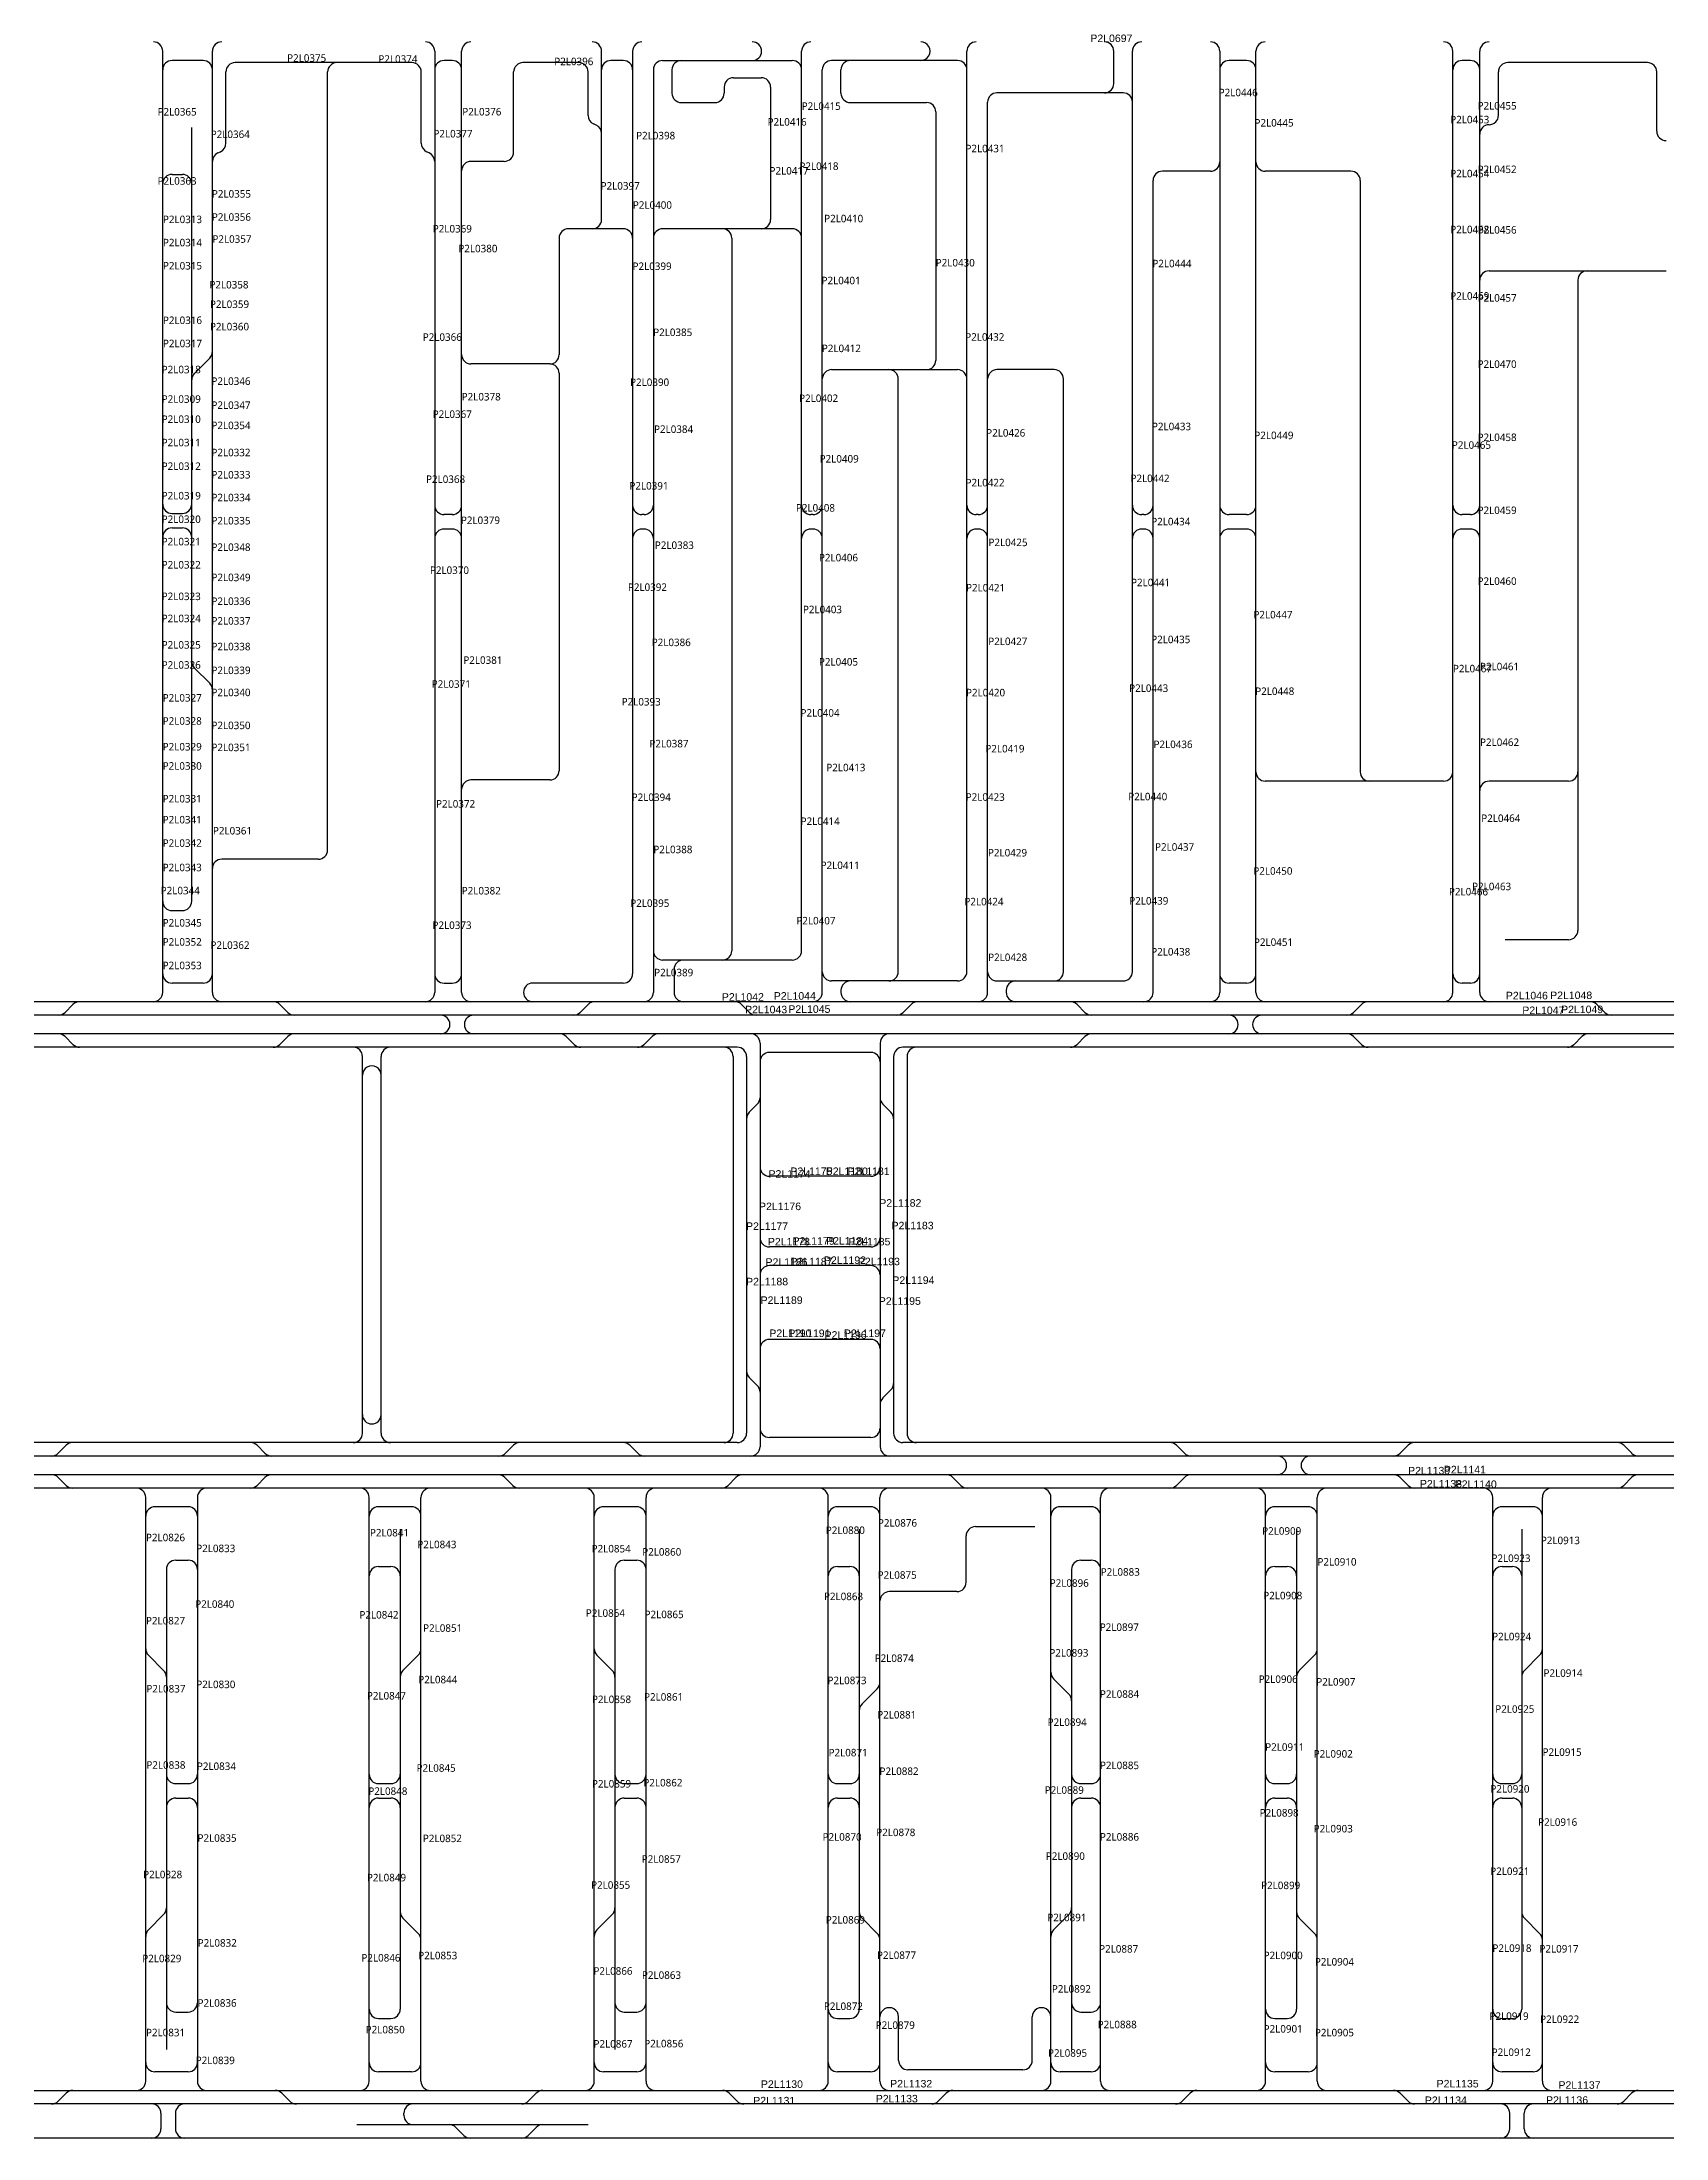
# Model space of a CAD drawing. Header units: millimetres. Extents: x 0 to 269721, y 0 to 199275.
# Drawn here: x 86088 to 164520, y 125 to 101393 of the extents above; entities that cross this region are included whole.
import ezdxf

# ---------------------------------------------------------------- set-up
doc = ezdxf.new("R2010")
doc.units = ezdxf.units.MM
doc.layers.add('HNTK_EQ_TEXT', color=7, linetype='Continuous')
doc.layers.add('L2_AMHS_Rail Center(P2L 7F Lower)', color=42, linetype='Continuous')
doc.styles.get("Standard").update_dxf_attribs({"font": 'arial.ttf'})
doc.styles.add('맑은고딕', font='malgun.ttf')

msp = doc.modelspace()

# ---------------------------------------------------------------- linework, layer by layer
at = {"layer": 'L2_AMHS_Rail Center(P2L 7F Lower)'}
for p, q in [((91920, 55475), (91920, 100943)), ((93870, 100493), (92370, 100493)), ((94320, 55475), (94320, 100943)), ((103956, 100393), (95420, 100393)), ((105056, 100943), (105056, 55475)), ((105905, 100493), (105506, 100493)), ((106356, 55475), (106356, 100943)), ((112014, 100393), (109317, 100393)), ((113114, 92815), (113114, 100943)), ((114164, 100493), (113564, 100493)), ((114614, 100943), (114614, 56375)), ((116064, 100493), (122324, 100493)), ((122774, 57487), (122774, 100943)), ((130307, 100493), (124224, 100493)), ((130757, 56475), (130757, 100943)), ((137849, 99381), (137849, 100943)), ((138749, 56475), (138749, 100943)), ((142967, 100943), (142967, 55475)), ((144266, 100493), (143417, 100493)), ((144716, 55475), (144716, 100943)), ((154224, 55475), (154224, 100943)), ((155074, 100493), (154674, 100493)), ((155524, 55475), (155524, 100943)), ((163620, 100393), (156874, 100393)), ((94970, 96497), (94970, 99943)), ((99884, 62358), (99884, 99943)), ((104406, 96497), (104406, 99943)), ((108867, 96071), (108867, 99943)), ((112464, 97843), (112464, 99943)), ((115614, 100043), (115614, 55475)), ((116514, 100043), (116514, 98913)), ((119485, 99663), (120824, 99663)), ((123774, 55475), (123774, 100043)), ((124674, 98913), (124674, 100043)), ((156424, 97843), (156424, 99943)), ((164070, 97078), (164070, 99943)), ((116964, 98463), (118585, 98463)), ((119035, 99213), (119035, 98913)), ((121274, 99213), (121274, 92815)), ((125124, 98463), (128807, 98463)), ((131757, 55475), (131757, 98481)), ((138299, 98931), (132207, 98931)), ((93320, 59875), (93320, 97258)), ((112854, 97374), (112724, 97435)), ((129257, 98013), (129257, 86010)), ((94580, 96029), (94711, 96090)), ((104796, 96029), (104666, 96090)), ((108417, 95621), (106806, 95621)), ((92370, 94993), (92870, 94993)), ((139749, 55475), (139749, 94697)), ((142517, 95147), (140199, 95147)), ((149301, 95147), (145166, 95147)), ((149751, 94697), (149751, 66130)), ((114164, 92365), (111514, 92365)), ((122324, 92365), (116064, 92365)), ((111064, 91915), (111064, 86285)), ((119400, 91915), (119400, 57487)), ((155974, 90334), (164520, 90334)), ((160263, 89884), (160263, 58469)), ((93452, 85382), (94189, 86118)), ((110614, 85835), (106806, 85835)), ((111064, 85385), (111064, 66186)), ((124224, 85560), (130307, 85560)), ((127444, 56475), (127444, 85110)), ((134970, 85560), (132207, 85560)), ((135420, 56475), (135420, 85110)), ((92370, 78614), (92870, 78614)), ((105910, 78559), (105501, 78559)), ((115164, 78559), (115064, 78559)), ((123324, 78559), (123224, 78559)), ((131307, 78559), (131207, 78559)), ((139299, 78559), (139199, 78559)), ((144266, 78559), (143417, 78559)), ((155074, 78559), (154674, 78559)), ((92370, 77914), (92870, 77914)), ((105906, 77859), (105506, 77859)), ((115164, 77859), (115064, 77859)), ((123324, 77859), (123224, 77859)), ((131307, 77859), (131207, 77859)), ((139299, 77859), (139199, 77859)), ((144266, 77859), (143417, 77859)), ((155074, 77859), (154674, 77859)), ((93452, 71146), (94189, 70409)), ((110614, 65736), (106806, 65736)), ((153774, 65680), (145166, 65680)), ((159813, 65680), (155974, 65680)), ((99434, 61908), (94770, 61908)), ((92370, 59425), (92870, 59425)), ((159813, 58019), (156755, 58019)), ((122324, 57037), (116064, 57037)), ((93870, 55925), (92370, 55925)), ((105506, 55925), (105906, 55925)), ((114164, 55925), (109794, 55925)), ((116614, 56587), (116614, 55475)), ((130307, 56025), (124224, 56025)), ((132207, 56025), (138299, 56025)), ((144266, 55925), (143417, 55925)), ((155074, 55925), (154674, 55925)), ((269707, 55025), (12117, 55025)), ((87202, 54507), (87587, 54893)), ((97960, 54507), (97575, 54893)), ((112074, 54507), (112459, 54893)), ((120259, 54507), (119875, 54893)), ((124674, 55575), (124674, 55475)), ((127674, 54507), (128059, 54893)), ((132657, 55575), (132657, 55475)), ((136459, 54507), (136075, 54893)), ((149427, 54507), (149812, 54893)), ((161556, 54507), (161171, 54893)), ((269707, 54375), (12767, 54375)), ((269707, 53475), (12767, 53475)), ((119667, 52825), (41317, 52825)), ((87588, 52957), (87203, 53343)), ((97575, 52957), (97959, 53343)), ((111791, 52957), (111406, 53343)), ((115166, 52957), (115551, 53343)), ((120767, 53025), (120767, 33525)), ((126567, 53025), (126567, 33525)), ((184467, 52825), (127667, 52825)), ((136074, 52957), (136459, 53343)), ((149812, 52957), (149427, 53343)), ((160075, 52957), (160459, 53343)), ((101567, 34175), (101567, 52375)), ((102467, 34175), (102467, 52375)), ((119467, 52375), (119467, 34175)), ((120117, 52375), (120117, 34175)), ((126117, 52575), (121217, 52575)), ((127217, 52375), (127217, 34175)), ((127867, 52375), (127867, 34175)), ((120635, 50067), (120249, 49683)), ((126699, 50067), (127085, 49683)), ((126117, 46592), (121217, 46592)), ((126117, 43175), (121217, 43175)), ((126117, 42275), (121217, 42275)), ((126117, 38708), (121217, 38708)), ((120249, 36867), (120635, 36483)), ((127085, 36267), (126699, 35883)), ((119667, 33725), (41317, 33725)), ((86875, 33207), (87260, 33593)), ((96859, 33207), (96474, 33593)), ((108475, 33207), (108859, 33593)), ((114859, 33207), (114475, 33593)), ((126117, 33975), (121217, 33975)), ((184467, 33725), (127667, 33725)), ((141259, 33207), (140875, 33593)), ((151674, 33207), (152059, 33593)), ((162860, 33207), (162475, 33593)), ((218105, 33075), (33544, 33075)), ((216508, 31525), (32644, 31525)), ((217158, 32175), (33544, 32175)), ((87259, 31657), (86874, 32043)), ((96475, 31657), (96860, 32043)), ((108821, 31657), (108436, 32043)), ((119220, 31657), (119605, 32043)), ((130459, 31657), (130075, 32043)), ((140874, 31657), (141259, 32043)), ((152059, 31657), (151675, 32043)), ((162474, 31657), (162859, 32043)), ((91098, 2875), (91098, 31075)), ((93148, 30625), (91548, 30625)), ((93598, 31075), (93598, 2875)), ((101891, 2875), (101891, 31075)), ((103941, 30625), (102341, 30625)), ((104391, 2875), (104391, 31075)), ((112760, 2875), (112760, 31075)), ((114810, 30625), (113210, 30625)), ((115260, 2875), (115260, 31075)), ((124059, 2875), (124059, 31075)), ((126109, 30625), (124509, 30625)), ((126559, 2875), (126559, 31075)), ((134812, 2875), (134812, 31075)), ((136762, 30625), (135262, 30625)), ((137212, 2875), (137212, 31075)), ((145179, 2875), (145179, 31075)), ((147229, 30625), (145629, 30625)), ((147679, 2875), (147679, 31075)), ((156148, 2875), (156148, 31075)), ((158098, 30625), (156598, 30625)), ((158548, 2875), (158548, 31075)), ((103391, 29549), (103391, 6355)), ((125559, 29549), (125559, 6355)), ((131169, 29665), (134032, 29665)), ((146679, 29549), (146679, 6355)), ((157548, 29549), (157548, 6355)), ((130719, 26975), (130719, 29215)), ((92098, 27594), (92098, 4400)), ((92548, 28044), (93148, 28044)), ((102341, 27734), (102941, 27734)), ((113760, 27594), (113760, 4400)), ((114210, 28044), (114810, 28044)), ((124509, 27734), (125109, 27734)), ((135812, 27594), (135812, 4400)), ((136262, 28044), (136762, 28044)), ((145629, 27734), (146229, 27734)), ((156598, 27734), (157098, 27734)), ((130269, 26525), (127009, 26525)), ((91966, 22713), (91230, 23450)), ((103523, 22713), (104259, 23450)), ((113628, 22713), (112892, 23450)), ((146810, 22713), (147547, 23450)), ((157679, 22713), (158416, 23450)), ((135680, 21572), (134944, 22308)), ((125691, 21100), (126427, 21836)), ((92548, 17250), (93148, 17250)), ((102341, 17250), (102941, 17250)), ((114210, 17250), (114810, 17250)), ((124509, 17250), (125109, 17250)), ((136262, 17250), (136762, 17250)), ((145629, 17250), (146229, 17250)), ((156598, 17250), (157098, 17250)), ((92548, 16550), (93148, 16550)), ((102341, 16550), (102941, 16550)), ((114210, 16550), (114810, 16550)), ((124509, 16550), (125109, 16550)), ((136262, 16550), (136762, 16550)), ((145629, 16550), (146229, 16550)), ((156598, 16550), (157098, 16550)), ((91230, 10189), (91966, 10925)), ((104259, 10009), (103523, 10745)), ((112892, 10189), (113628, 10925)), ((126427, 10009), (125691, 10745)), ((134944, 10189), (135680, 10925)), ((147547, 10009), (146810, 10745)), ((158416, 10009), (157679, 10745)), ((92548, 6215), (93148, 6215)), ((114210, 6215), (114810, 6215)), ((136262, 6215), (136762, 6215)), ((102341, 5905), (102941, 5905)), ((124509, 5905), (125109, 5905)), ((127459, 3875), (127459, 5975)), ((133912, 3875), (133912, 5975)), ((145629, 5905), (146229, 5905)), ((156598, 5905), (157098, 5905)), ((93148, 3325), (91548, 3325)), ((103941, 3325), (102341, 3325)), ((114810, 3325), (113210, 3325)), ((126109, 3325), (124509, 3325)), ((133463, 3425), (127909, 3425)), ((136762, 3325), (135262, 3325)), ((147229, 3325), (145629, 3325)), ((158098, 3325), (156598, 3325)), ((34567, 2425), (269707, 2425)), ((86874, 1907), (87259, 2293)), ((98059, 1907), (97674, 2293)), ((109574, 1907), (109959, 2293)), ((119659, 1907), (119275, 2293)), ((129375, 1907), (129759, 2293)), ((141150, 1907), (141535, 2293)), ((152059, 1907), (151675, 2293)), ((162475, 1907), (162859, 2293)), ((269707, 1775), (38367, 1775)), ((91836, 1325), (91836, 575)), ((92536, 1325), (92536, 575)), ((103565, 1224), (103565, 1325)), ((156971, 575), (156971, 1325)), ((157671, 575), (157671, 1325)), ((269707, 125), (33667, 125)), ((101300, 775), (112465, 775)), ((106459, 257), (106075, 643)), ((109574, 257), (109960, 643))]:
    msp.add_line(p, q, dxfattribs=at)
for centre, start, end in [((91470, 100943), 0, 90), ((94770, 100943), 90, 180), ((104606, 100943), 0, 90), ((106805, 100943), 90, 180), ((112664, 100943), 0, 90), ((115064, 100943), 90, 180), ((120394, 100943), 270, 89.99996), ((123224, 100943), 90, 180), ((128527, 100943), 270, 90.00018), ((131207, 100943), 90, 180), ((137399, 100943), 0, 90), ((139199, 100943), 90, 180), ((142517, 100943), 0, 90), ((145166, 100943), 90, 180), ((153774, 100943), 0, 90), ((155974, 100943), 90, 180), ((92370, 100043), 90, 180), ((93870, 100043), 0, 90), ((95420, 99943), 90, 180), ((100334, 99943), 90, 180.00001), ((103956, 99943), 0, 90), ((105506, 100043), 90, 180), ((105905, 100043), 0, 90), ((109317, 99943), 90, 180), ((112014, 99943), 0, 90), ((113564, 100043), 90, 180), ((114164, 100043), 0, 90), ((116064, 100043), 90, 180), ((116964, 100043), 90, 180), ((122324, 100043), 0, 90), ((124224, 100043), 90, 180), ((125124, 100043), 90, 180), ((130307, 100043), 0, 90), ((143417, 100043), 90, 180), ((144266, 100043), 0, 90), ((154674, 100043), 90, 180), ((155074, 100043), 0, 90), ((156874, 99943), 90, 180), ((163620, 99943), 0, 90), ((119485, 99213), 90, 180), ((120824, 99213), 0, 90), ((137399, 99381), 270, 0), ((116964, 98913), 180, 270), ((118585, 98913), 270, 0), ((125124, 98913), 180, 270), ((128807, 98013), 0, 90), ((132207, 98481), 90, 180), ((138299, 98481), 0, 90), ((112914, 97843), 180, 245), ((112664, 96967), 0, 65), ((155974, 96943), 90, 180), ((155974, 97843), 270, 0), ((94520, 96497), 295, 0), ((104856, 96497), 180, 245), ((164520, 97078), 180, 270), ((94770, 95621), 115, 180), ((104606, 95621), 0, 65), ((106806, 95171), 90, 180), ((108417, 96071), 270, 0), ((142517, 95597), 270, 0), ((145166, 95597), 180, 270), ((92370, 94543), 90, 180), ((92870, 94543), 0, 90), ((140199, 94697), 90, 180), ((149301, 94697), 0, 90), ((111514, 91915), 90, 180), ((112664, 92815), 270, 0), ((114164, 91915), 0, 90), ((116064, 91915), 90, 180), ((118950, 91915), 0, 90), ((120824, 92815), 270, 0), ((122324, 91915), 0, 90), ((155974, 89884), 90, 180), ((160713, 89884), 90, 180), ((93870, 86437), 315.00012, 0), ((106806, 86285), 180, 270), ((110614, 86285), 270, 0), ((93770, 85064), 135.00012, 180), ((110614, 85385), 0, 90), ((124224, 85110), 90, 180), ((126994, 85110), 0, 90), ((128807, 86010), 270, 0), ((130307, 85110), 0, 90), ((132207, 85110), 90, 180), ((134970, 85110), 0, 90), ((92370, 79064), 180, 270), ((92870, 79064), 270, 0), ((105506, 79009), 180, 270), ((105906, 79009), 270, 0), ((115064, 79009), 180, 270), ((115164, 79009), 270, 0), ((123224, 79009), 180, 270), ((123324, 79009), 270, 0), ((131207, 79009), 180, 270), ((131307, 79009), 270, 0), ((139199, 79009), 180, 270), ((139299, 79009), 270, 0), ((143417, 79009), 180, 270), ((144266, 79009), 270, 0), ((154674, 79009), 180, 270), ((155074, 79009), 270, 0), ((92370, 77464), 90, 180), ((92870, 77464), 0, 90), ((105506, 77409), 90, 180), ((105906, 77409), 0, 90), ((115064, 77409), 90, 180), ((115164, 77409), 0, 90), ((123224, 77409), 90, 180), ((123324, 77409), 0, 90), ((131207, 77409), 90, 180), ((131307, 77409), 0, 90), ((139199, 77409), 90, 180), ((139299, 77409), 0, 90), ((143417, 77409), 90, 180), ((144266, 77409), 0, 90), ((154674, 77409), 90, 180), ((155074, 77409), 0, 90), ((93770, 71464), 180, 224.99988), ((93870, 70091), 0, 44.99988), ((110614, 66186), 270, 0), ((145166, 66130), 180, 270), ((150201, 66130), 180, 270), ((153774, 66130), 270, 0), ((159813, 66130), 270, 0), ((106806, 65286), 90, 180), ((155974, 65230), 90, 180), ((94770, 61458), 90, 180), ((99434, 62358), 270, 0.00001), ((92370, 59875), 180, 270), ((92870, 59875), 270, 0), ((159813, 58469), 270, 0), ((116064, 57487), 180, 270), ((117064, 56587), 90, 180), ((118950, 57487), 270, 0), ((122324, 57487), 270, 0), ((92370, 56375), 180, 270), ((93870, 56375), 270, 0), ((105506, 56375), 180, 270), ((105906, 56375), 270, 0), ((109794, 55475), 90, 270), ((114164, 56375), 270, 0), ((124224, 56475), 180, 270), ((125124, 55575), 90, 180), ((126994, 56475), 270, 0), ((130307, 56475), 270, 0), ((132207, 56475), 180, 270), ((133107, 55575), 90, 180), ((134970, 56475), 270, 0), ((138299, 56475), 270, 0), ((143417, 56375), 180, 270), ((144266, 56375), 270, 0), ((154674, 56375), 180, 270), ((155074, 56375), 270, 0), ((87906, 54575), 90, 135.06019), ((91470, 55475), 270, 0), ((94770, 55475), 180, 270), ((97256, 54575), 44.93981, 90), ((104606, 55475), 270, 0), ((106805, 55475), 180, 270), ((112778, 54575), 90, 135.06019), ((115164, 55475), 270, 0), ((117064, 55475), 180, 270), ((119556, 54575), 44.93981, 90), ((123324, 55475), 270, 0), ((125124, 55475), 180, 270), ((128378, 54575), 90, 135.06019), ((131307, 55475), 270, 0), ((133107, 55475), 180, 270), ((135756, 54575), 44.93981, 90), ((139299, 55475), 270, 0), ((142517, 55475), 270, 0), ((145166, 55475), 180, 270), ((150130, 54575), 90, 135.06019), ((153774, 55475), 270, 0), ((155974, 55475), 180, 270), ((160853, 54575), 44.93981, 90), ((86884, 54825), 270, 315.06019), ((98278, 54825), 224.93981, 270), ((105340, 53925), 270, 89.99996), ((106940, 53925), 90, 270), ((111756, 54825), 270, 315.06019), ((120578, 54825), 224.93981, 270), ((127356, 54825), 270, 315.06019), ((136778, 54825), 224.93981, 270), ((143406, 53925), 270, 89.99996), ((145006, 53925), 90, 270), ((149108, 54825), 270, 315.06019), ((161875, 54825), 224.93981, 270), ((86884, 53025), 44.93981, 90), ((87906, 53275), 224.93981, 270), ((97256, 53275), 270, 315.06019), ((98278, 53025), 90, 135.06019), ((101117, 52375), 0, 90), ((102917, 52375), 90, 180), ((111087, 53025), 44.93981, 90), ((112109, 53275), 224.93981, 270), ((114848, 53275), 270, 315.06019), ((115870, 53025), 90, 135.06019), ((119017, 52375), 0, 90), ((119667, 52375), 0, 90), ((120317, 53025), 0, 90), ((127017, 53025), 90, 180), ((127667, 52375), 90, 180), ((128317, 52375), 90, 180), ((135756, 53275), 270, 315.06019), ((136778, 53025), 90, 135.06019), ((149109, 53025), 44.93981, 90), ((150131, 53275), 224.93981, 270), ((159756, 53275), 270, 315.06019), ((160778, 53025), 90, 135.06019), ((102017, 51475), 0, 180.00002), ((121217, 52125), 90, 180), ((126117, 52125), 0, 90), ((120567, 49364), 134.93981, 180), ((120317, 50386), 314.93981, 0), ((127017, 50386), 180, 225.06019), ((126767, 49364), 0, 45.06019), ((121217, 47042), 180, 270), ((126117, 47042), 270, 0), ((121217, 43625), 180, 270), ((126117, 43625), 270, 0), ((121217, 41825), 90, 180), ((126117, 41825), 0, 90), ((121217, 38258), 90, 180), ((126117, 38258), 0, 90), ((120567, 37186), 180, 225.06019), ((120317, 36164), 0, 45.06019), ((126767, 36586), 314.93981, 0), ((127017, 35564), 134.93981, 180), ((102017, 35075), 180, 359.99998), ((87578, 33275), 90, 135.06019), ((96156, 33275), 44.93981, 90), ((101117, 34175), 270, 0), ((102917, 34175), 180, 270), ((109178, 33275), 90, 135.06019), ((114156, 33275), 44.93981, 90), ((119017, 34175), 270, 0), ((119667, 34175), 270, 0), ((120317, 33525), 270, 0), ((121217, 34425), 180, 270), ((126117, 34425), 270, 0), ((127017, 33525), 180, 270), ((127667, 34175), 180, 270), ((128317, 34175), 180, 270), ((140556, 33275), 44.93981, 90), ((152378, 33275), 90, 135.06019), ((162156, 33275), 44.93981, 90), ((86556, 33525), 270, 315.06019), ((97178, 33525), 224.93981, 270), ((108156, 33525), 270, 315.06019), ((115178, 33525), 224.93981, 270), ((141578, 33525), 224.93981, 270), ((145747, 32625), 270, 89.99996), ((147347, 32625), 90, 270), ((151356, 33525), 270, 315.06019), ((163178, 33525), 224.93981, 270), ((86556, 31725), 44.93981, 90), ((87578, 31975), 224.93981, 270), ((90648, 31075), 0, 90), ((94048, 31075), 90, 180), ((96156, 31975), 270, 315.06019), ((97178, 31725), 90, 135.06019), ((101441, 31075), 0, 90), ((104841, 31075), 90, 180), ((108118, 31725), 44.93981, 90), ((109139, 31975), 224.93981, 270), ((112310, 31075), 0, 90), ((115710, 31075), 90, 180), ((118901, 31975), 270, 315.06019), ((119923, 31725), 90, 135.06019), ((123609, 31075), 0, 90), ((127009, 31075), 90, 180), ((129756, 31725), 44.93981, 90), ((130778, 31975), 224.93981, 270), ((134362, 31075), 0, 90), ((137662, 31075), 90, 180), ((140556, 31975), 270, 315.06019), ((141578, 31725), 90, 135.06019), ((144729, 31075), 0, 90), ((148129, 31075), 90, 180), ((151356, 31725), 44.93981, 90), ((152378, 31975), 224.93981, 270), ((155698, 31075), 0, 90), ((158998, 31075), 90, 180), ((162156, 31975), 270, 315.06019), ((163178, 31725), 90, 135.06019), ((91548, 30175), 90, 180), ((93148, 30175), 0, 90), ((102341, 30175), 90, 180), ((103941, 30175), 0, 90), ((113210, 30175), 90, 180), ((114810, 30175), 0, 90), ((124509, 30175), 90, 180), ((126109, 30175), 0, 90), ((135262, 30175), 90, 180), ((136762, 30175), 0, 90), ((145629, 30175), 90, 180), ((147229, 30175), 0, 90), ((156598, 30175), 90, 180), ((158098, 30175), 0, 90), ((131169, 29215), 90, 180), ((92548, 27594), 90, 180), ((93148, 27594), 0, 90), ((102341, 27284), 90, 180), ((102941, 27284), 0, 90), ((114210, 27594), 90, 180), ((114810, 27594), 0, 90), ((124509, 27284), 90, 180), ((125109, 27284), 0, 90), ((136262, 27594), 90, 180), ((136762, 27594), 0, 90), ((145629, 27284), 90, 180), ((146229, 27284), 0, 90), ((156598, 27284), 90, 180), ((157098, 27284), 0, 90), ((127009, 26075), 90, 180), ((130269, 26975), 270, 0), ((91548, 23768), 180, 224.99988), ((103941, 23768), 315.00012, 0), ((113210, 23768), 180, 224.99988), ((147229, 23768), 315.00012, 0), ((158098, 23768), 315.00012, 0), ((91648, 22395), 0, 44.99988), ((103841, 22395), 135.00012, 180), ((113310, 22395), 0, 44.99988), ((135262, 22627), 180, 224.99988), ((147129, 22395), 135.00012, 180), ((157998, 22395), 135.00012, 180), ((126109, 22154), 315.00012, 0), ((135362, 21254), 0, 44.99988), ((126009, 20781), 135.00012, 180), ((92548, 17700), 180, 270), ((93148, 17700), 270, 0), ((102341, 17700), 180, 270), ((102941, 17700), 270, 0), ((114210, 17700), 180, 270), ((114810, 17700), 270, 0), ((124509, 17700), 180, 270), ((125109, 17700), 270, 0), ((136262, 17700), 180, 270), ((136762, 17700), 270, 0), ((145629, 17700), 180, 270), ((146229, 17700), 270, 0), ((156598, 17700), 180, 270), ((157098, 17700), 270, 0), ((92548, 16100), 90, 180), ((93148, 16100), 0, 90), ((102341, 16100), 90, 180), ((102941, 16100), 0, 90), ((114210, 16100), 90, 180), ((114810, 16100), 0, 90), ((124509, 16100), 90, 180), ((125109, 16100), 0, 90), ((136262, 16100), 90, 180), ((136762, 16100), 0, 90), ((145629, 16100), 90, 180), ((146229, 16100), 0, 90), ((156598, 16100), 90, 180), ((157098, 16100), 0, 90), ((91648, 11243), 315.00012, 0), ((113310, 11243), 315.00012, 0), ((135362, 11243), 315.00012, 0), ((91548, 9871), 135.00012, 180), ((103841, 11063), 180, 224.99988), ((113210, 9871), 135.00012, 180), ((126009, 11063), 180, 224.99988), ((135262, 9871), 135.00012, 180), ((147129, 11063), 180, 224.99988), ((157998, 11063), 180, 224.99988), ((103941, 9691), 0, 44.99988), ((126109, 9691), 0, 44.99988), ((147229, 9691), 0, 44.99988), ((158098, 9691), 0, 44.99988), ((92548, 6665), 180, 270), ((93148, 6665), 270, 0), ((102341, 6355), 180, 270), ((102941, 6355), 270, 0), ((114210, 6665), 180, 270), ((114810, 6665), 270, 0), ((124509, 6355), 180, 270), ((125109, 6355), 270, 0), ((127009, 5975), 0, 180.00002), ((134362, 5975), 0, 180.00002), ((136262, 6665), 180, 270), ((136762, 6665), 270, 0), ((145629, 6355), 180, 270), ((146229, 6355), 270, 0), ((156598, 6355), 180, 270), ((157098, 6355), 270, 0), ((91548, 3775), 180, 270), ((93148, 3775), 270, 0), ((102341, 3775), 180, 270), ((103941, 3775), 270, 0), ((113210, 3775), 180, 270), ((114810, 3775), 270, 0), ((124509, 3775), 180, 270), ((126109, 3775), 270, 0), ((127909, 3875), 180, 270), ((133462, 3875), 270, 0), ((135262, 3775), 180, 270), ((136762, 3775), 270, 0), ((145629, 3775), 180, 270), ((147229, 3775), 270, 0), ((156598, 3775), 180, 270), ((158098, 3775), 270, 0), ((87578, 1975), 90, 135.06019), ((90648, 2875), 270, 0), ((94048, 2875), 180, 270), ((97356, 1975), 44.93981, 90), ((101441, 2875), 270, 0), ((104841, 2875), 180, 270), ((110278, 1975), 90, 135.06019), ((112310, 2875), 270, 0), ((115710, 2875), 180, 270), ((118956, 1975), 44.93981, 90), ((123609, 2875), 270, 0), ((127009, 2875), 180, 270), ((130078, 1975), 90, 135.06019), ((134362, 2875), 270, 0), ((137662, 2875), 180, 270), ((141853, 1975), 90, 135.06019), ((144729, 2875), 270, 0), ((148129, 2875), 180, 270), ((151356, 1975), 44.93981, 90), ((155698, 2875), 270, 0), ((158998, 2875), 180, 270), ((163178, 1975), 90, 135.06019), ((86555, 2225), 269.61803, 270.38197), ((86556, 2225), 270, 315.06019), ((91386, 1325), 0, 90), ((92986, 1325), 90, 180), ((98378, 2225), 224.93981, 270), ((104015, 1325), 90, 180), ((104015, 1225), 180, 270), ((109256, 2225), 270, 315.06019), ((119978, 2225), 224.93981, 270), ((129056, 2225), 270, 315.06019), ((140831, 2225), 270, 315.06019), ((152378, 2225), 224.93981, 270), ((156521, 1325), 0, 90), ((158121, 1325), 90, 180), ((162156, 2225), 270, 315.06019), ((91386, 575), 270, 0), ((92986, 575), 180, 270), ((105756, 325), 44.93981, 90), ((106778, 575), 224.93981, 270), ((109256, 575), 270, 314.99855), ((110278, 325), 90, 134.99855), ((156521, 575), 270, 0), ((158121, 575), 180, 270)]:
    msp.add_arc(centre, 450, start, end, dxfattribs=at)

# ---------------------------------------------------------------- texts
at = {"layer": 'HNTK_EQ_TEXT'}
for s, p in [('P2L0697', (136719, 101386)), ('P2L1042', (118923, 55074)), ('P2L1043', (120046, 54465)), ('P2L1044', (121432, 55123)), ('P2L1045', (122134, 54486)), ('P2L1046', (156783, 55140)), ('P2L1047', (157579, 54428)), ('P2L1048', (158923, 55152)), ('P2L1049', (159452, 54471)), ('P2L1174', (121176, 46523, 0)), ('P2L1175', (122232, 46652, 0)), ('P2L1180', (123941, 46652, 0)), ('P2L1181', (124995, 46652, 0)), ('P2L1176', (120718, 44956, 0)), ('P2L1182', (126527, 45121, 0)), ('P2L1177', (120092, 44001, 0)), ('P2L1178', (121145, 43249, 0)), ('P2L1179', (122338, 43283, 0)), ('P2L1184', (123957, 43290, 0)), ('P2L1185', (125031, 43251, 0)), ('P2L1183', (127118, 44029, 0)), ('P2L1186', (121032, 42264, 0)), ('P2L1187', (122237, 42288, 0)), ('P2L1192', (123853, 42354, 0)), ('P2L1193', (125491, 42292, 0)), ('P2L1188', (120092, 41322, 0)), ('P2L1194', (127157, 41391, 0)), ('P2L1189', (120795, 40424, 0)), ('P2L1195', (126503, 40382, 0)), ('P2L1190', (121218, 38826, 0)), ('P2L1191', (122137, 38826, 0)), ('P2L1196', (123883, 38743, 0)), ('P2L1197', (124815, 38826, 0)), ('P2L1139', (152063, 32188)), ('P2L1141', (153793, 32240)), ('P2L1138', (152635, 31554, 42653)), ('P2L1140', (154314, 31534)), ('P2L1131', (120437, 1753)), ('P2L1130', (120808, 2549)), ('P2L1133', (126356, 1848)), ('P2L1132', (127050, 2571)), ('P2L1134', (152871, 1771)), ('P2L1135', (153440, 2572)), ('P2L1136', (158726, 1781)), ('P2L1137', (159325, 2506))]:
    msp.add_text(s, height=363, dxfattribs=at).set_placement(p)
at = {"layer": 'HNTK_EQ_TEXT', "lineweight": -3, "style": '맑은고딕'}
for s, p in [('P2L0375', (97930, 100435, 9992)), ('P2L0374', (102336, 100385, 4994)), ('P2L0396', (110831, 100269, 16806)), ('P2L0415', (122779, 98111, 7574)), ('P2L0446', (142918, 98768, -286247)), ('P2L0455', (155418, 98128, 8970)), ('P2L0365', (91672, 97836, -5660)), ('P2L0376', (106390, 97840, 23116)), ('P2L0416', (121131, 97348, 13560)), ('P2L0445', (144646, 97304, 10902)), ('P2L0453', (154100, 97460, 8725)), ('P2L0364', (94241, 96749, 13560)), ('P2L0377', (104995, 96778, 29505)), ('P2L0398', (114784, 96686, 4994)), ('P2L0431', (130688, 96062, -1643)), ('P2L0417', (121225, 94986, 45408)), ('P2L0418', (122670, 95209, -287398)), ('P2L0454', (154100, 94852, 13560)), ('P2L0452', (155418, 95057, 9317)), ('P2L0363', (91672, 94496, 3379)), ('P2L0355', (94297, 93872, -1858)), ('P2L0397', (113069, 94257, 8797)), ('P2L0400', (114626, 93332, 215922)), ('P2L0313', (91933, 92639, 9879)), ('P2L0356', (94297, 92753, -1858)), ('P2L0369', (104964, 92187, 4051)), ('P2L0410', (123864, 92679, -32263)), ('P2L0468', (154100, 92151, 25455)), ('P2L0456', (155418, 92133, 24717)), ('P2L0314', (91933, 91519, 9879)), ('P2L0357', (94322, 91690, -577)), ('P2L0380', (106200, 91229, 3912)), ('P2L0315', (91933, 90399, 9879)), ('P2L0399', (114611, 90376, -5894)), ('P2L0430', (129252, 90545, 5116)), ('P2L0444', (139715, 90506, -983915)), ('P2L0358', (94178, 89482, -626)), ('P2L0401', (123739, 89685, 3123)), ('P2L0469', (154100, 88940, 26606)), ('P2L0457', (155418, 88845, 7650)), ('P2L0316', (91933, 87764, 9879)), ('P2L0359', (94205, 88540, 1844)), ('P2L0360', (94205, 87458, 1844)), ('P2L0366', (104480, 86952, 7017)), ('P2L0385', (115607, 87184, 62559)), ('P2L0432', (130679, 86958, -983915)), ('P2L0317', (91933, 86644, 9879)), ('P2L0412', (123753, 86405, -2271)), ('P2L0318', (91873, 85384, 9879)), ('P2L0346', (94275, 84824, 8429)), ('P2L0390', (114492, 84770, -29991)), ('P2L0470', (155418, 85646, 8874)), ('P2L0309', (91873, 83958, 3301)), ('P2L0378', (106358, 84071, -604726)), ('P2L0402', (122654, 83997, 59670)), ('P2L0310', (91873, 82985, 2452)), ('P2L0347', (94275, 83663, 3738)), ('P2L0354', (94275, 82685, -2222)), ('P2L0367', (104962, 83228, 5910)), ('P2L0311', (91873, 81857, 2452)), ('P2L0384', (115650, 82503, 62559)), ('P2L0426', (131689, 82325, -153338)), ('P2L0433', (139695, 82634, 3033)), ('P2L0449', (144639, 82204, -3724)), ('P2L0465', (154180, 81737, 5357)), ('P2L0458', (155418, 82110, 7650)), ('P2L0312', (91873, 80715, 2452)), ('P2L0332', (94275, 81376, 428)), ('P2L0409', (123646, 81071, 35808)), ('P2L0333', (94275, 80301, 2205)), ('P2L0368', (104639, 80087, 99)), ('P2L0391', (114460, 79767, -265428)), ('P2L0422', (130691, 79921, -184962)), ('P2L0442', (138657, 80127, 500663)), ('P2L0319', (91873, 79289, 5441)), ('P2L0334', (94275, 79201, 2205)), ('P2L0408', (122500, 78703, -2271)), ('P2L0320', (91873, 78152, 5441)), ('P2L0335', (94275, 78082, 2205)), ('P2L0379', (106321, 78102, -604726)), ('P2L0434', (139658, 78039, 3033)), ('P2L0459', (155418, 78583, 5916)), ('P2L0321', (91873, 77072, 5441)), ('P2L0348', (94275, 76802, 7826)), ('P2L0383', (115687, 76898, 62559)), ('P2L0425', (131799, 77033, -153338)), ('P2L0322', (91873, 75952, 5441)), ('P2L0370', (104826, 75691, 4051)), ('P2L0406', (123613, 76297, -2271)), ('P2L0349', (94275, 75342, 8121)), ('P2L0392', (114386, 74870, -265428)), ('P2L0421', (130716, 74844, 34657)), ('P2L0441', (138685, 75098, 500663)), ('P2L0460', (155418, 75161, -2940)), ('P2L0323', (91873, 74427, 5087)), ('P2L0336', (94275, 74192, 7156)), ('P2L0403', (122838, 73793, 59670)), ('P2L0324', (91873, 73359, 5087)), ('P2L0337', (94275, 73241, 7156)), ('P2L0447', (144595, 73542, -4688)), ('P2L0325', (91873, 72083, 5087)), ('P2L0338', (94275, 72001, -1249)), ('P2L0386', (115538, 72204, 62559)), ('P2L0427', (131789, 72253, 34657)), ('P2L0435', (139658, 72345, 3033)), ('P2L0326', (91873, 71113, 5087)), ('P2L0339', (94275, 70852, -1196)), ('P2L0381', (106440, 71347, 5116)), ('P2L0405', (123613, 71263, -2271)), ('P2L0467', (154227, 70937, -436263)), ('P2L0461', (155537, 71035, -2940)), ('P2L0327', (91920, 69525, 4733)), ('P2L0340', (94275, 69785, -1196)), ('P2L0371', (104914, 70191, 4051)), ('P2L0420', (130716, 69777, 34657)), ('P2L0443', (138593, 69991, 501627)), ('P2L0448', (144681, 69843, -4688)), ('P2L0393', (114085, 69335, -434132)), ('P2L0404', (122721, 68796, 59670)), ('P2L0328', (91920, 68405, 4733)), ('P2L0350', (94275, 68192, -5129)), ('P2L0329', (91920, 67162, 3687)), ('P2L0351', (94275, 67129, -5129)), ('P2L0387', (115427, 67312, 62559)), ('P2L0419', (131650, 67067, 34657)), ('P2L0436', (139769, 67277, 1882)), ('P2L0462', (155537, 67378, -2940)), ('P2L0330', (91920, 66233, 3687)), ('P2L0413', (123969, 66157, 35808)), ('P2L0331', (91920, 64650, 3687)), ('P2L0394', (114570, 64721, -856263)), ('P2L0423', (130700, 64731, 67539)), ('P2L0440', (138547, 64754, -4097)), ('P2L0341', (91920, 63637, 2626)), ('P2L0372', (105122, 64403, 4051)), ('P2L0414', (122728, 63563, 36307)), ('P2L0464', (155597, 63707, 861)), ('P2L0342', (91920, 62507, 849)), ('P2L0361', (94347, 63104, 4051)), ('P2L0388', (115615, 62199, 25852)), ('P2L0411', (123693, 61433, 500663)), ('P2L0429', (131775, 62042, 67539)), ('P2L0437', (139844, 62320, 731)), ('P2L0343', (91920, 61328, 849)), ('P2L0450', (144592, 61160, -5652)), ('P2L0463', (155155, 60412, 186473)), ('P2L0344', (91826, 60213, 849)), ('P2L0382', (106362, 60206, -436263)), ('P2L0395', (114501, 59604, -857689)), ('P2L0424', (130638, 59679, 67539)), ('P2L0439', (138599, 59718, 33065)), ('P2L0466', (154038, 60159, 3399)), ('P2L0345', (91920, 58656, 849)), ('P2L0373', (104951, 58539, 4051)), ('P2L0407', (122524, 58758, -857689)), ('P2L0352', (91920, 57732, 7922)), ('P2L0362', (94227, 57578, 2274)), ('P2L0451', (144621, 57721, 183421)), ('P2L0353', (91920, 56595, 2808)), ('P2L0428', (131782, 56989, -6406)), ('P2L0438', (139658, 57256, 731)), ('P2L0389', (115654, 56252, -28316)), ('P2L0841', (101930, 29191, 10818)), ('P2L0880', (123944, 29308, -17655)), ('P2L0876', (126462, 29664, -10323)), ('P2L0909', (145016, 29274, -16797)), ('P2L0826', (91114, 28959, 2933)), ('P2L0833', (93541, 28432, -5338)), ('P2L0843', (104219, 28623, -715)), ('P2L0854', (112635, 28418, 11619)), ('P2L0860', (115077, 28263, 4056)), ('P2L0913', (158475, 28818, -16048)), ('P2L0875', (126445, 27146, 19294)), ('P2L0883', (137221, 27295, 7124)), ('P2L0910', (147686, 27782, 25959)), ('P2L0923', (156089, 27957, 30414)), ('P2L0868', (123856, 26113, 12613)), ('P2L0896', (134758, 26759, -18560)), ('P2L0908', (145069, 26153, 8467)), ('P2L0840', (93493, 25742, 9992)), ('P2L0842', (101422, 25223, 10818)), ('P2L0864', (112355, 25308, 1472)), ('P2L0865', (115191, 25242, 6505)), ('P2L0827', (91114, 24939, 2933)), ('P2L0851', (104496, 24584, -129)), ('P2L0897', (137173, 24627, 1349)), ('P2L0924', (156122, 24174, 24722)), ('P2L0874', (126303, 23127, 26877)), ('P2L0893', (134740, 23385, -53564)), ('P2L0844', (104261, 22094, -2413)), ('P2L0873', (124024, 22053, 1472)), ('P2L0906', (144847, 22115, -13990)), ('P2L0907', (147629, 21985, 31961)), ('P2L0914', (158602, 22409, 66355)), ('P2L0837', (91133, 21652, 2933)), ('P2L0830', (93544, 21862, 1939)), ('P2L0847', (101781, 21313, 3078)), ('P2L0858', (112652, 21139, -8225)), ('P2L0861', (115167, 21257, 3135)), ('P2L0884', (137184, 21394, 11314)), ('P2L0881', (126426, 20395, -17655)), ('P2L0894', (134656, 20037, -54385)), ('P2L0925', (156274, 20670, 73986)), ('P2L0838', (91133, 17968, 2933)), ('P2L0834', (93571, 17908, -19077)), ('P2L0871', (124077, 18566, 1129)), ('P2L0885', (137184, 17949, 11314)), ('P2L0911', (145162, 18836, -64335)), ('P2L0902', (147506, 18505, 32667)), ('P2L0915', (158557, 18590, 24028)), ('P2L0845', (104181, 17822, 1939)), ('P2L0859', (112652, 17061, -8225)), ('P2L0862', (115135, 17113, 340)), ('P2L0882', (126537, 17667, 19910)), ('P2L0848', (101851, 16704, 2933)), ('P2L0889', (134517, 16757, -1257)), ('P2L0920', (156039, 16815, -25616)), ('P2L0898', (144892, 15659, -16233)), ('P2L0903', (147506, 14891, 32667)), ('P2L0916', (158343, 15210, 22753)), ('P2L0835', (93602, 14439, 1571)), ('P2L0852', (104484, 14422, 3783)), ('P2L0870', (123786, 14492, -415)), ('P2L0878', (126380, 14713, -18064)), ('P2L0886', (137184, 14495, 11314)), ('P2L0857', (115055, 13424, 2068)), ('P2L0890', (134568, 13566, 76)), ('P2L0921', (156029, 12835, -19846)), ('P2L0828', (90976, 12677, 3078)), ('P2L0849', (101785, 12528, 2933)), ('P2L0855', (112610, 12169, 6436)), ('P2L0899', (144966, 12152, -10253)), ('P2L0869', (123945, 10486, 1191)), ('P2L0891', (134642, 10602, 76)), ('P2L0832', (93612, 9373, -326)), ('P2L0853', (104261, 8763, -11720)), ('P2L0877', (126417, 8778, -18064)), ('P2L0887', (137143, 9085, 3956)), ('P2L0900', (145088, 8769, -15868)), ('P2L0918', (156137, 9121, 24238)), ('P2L0917', (158407, 9090, 6951)), ('P2L0829', (90935, 8620, 2933)), ('P2L0846', (101517, 8654, 6436)), ('P2L0866', (112722, 8016, 23899)), ('P2L0863', (115066, 7818, 4056)), ('P2L0904', (147562, 8460, 26420)), ('P2L0892', (134861, 7150, -1257)), ('P2L0836', (93604, 6471, 37015)), ('P2L0872', (123850, 6314, -2587)), ('P2L0919', (155996, 5834, 52507)), ('P2L0831', (91115, 5043, 11055)), ('P2L0850', (101724, 5183, -326)), ('P2L0879', (126355, 5399, -16721)), ('P2L0888', (137073, 5429, 2933)), ('P2L0901', (145088, 5220, -15868)), ('P2L0905', (147562, 5040, 26055)), ('P2L0922', (158440, 5685, 23945)), ('P2L0839', (93516, 3698, 5600)), ('P2L0867', (112725, 4497, 18682)), ('P2L0856', (115178, 4508, -1971)), ('P2L0895', (134674, 4054, 4068)), ('P2L0912', (156101, 4092, 1213))]:
    msp.add_text(s, height=363, dxfattribs=at).set_placement(p)

doc.saveas('drawing.dxf')
